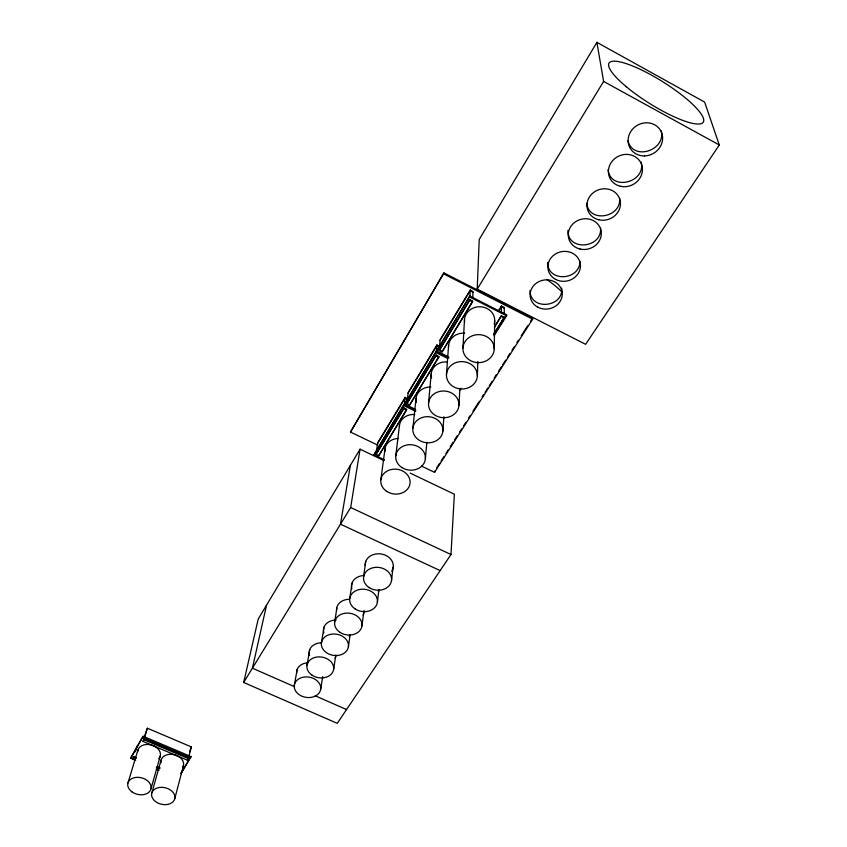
<?xml version="1.0" encoding="UTF-8"?>
<svg xmlns="http://www.w3.org/2000/svg" width="847" height="847" viewBox="0 0 847 847"><rect width="100%" height="100%" fill="white"/><g stroke="black" fill="none" stroke-linecap="round" stroke-linejoin="round"><path stroke-width="1.27" d="M494.055 335.783L506.612 315.793L506.622 314.724L469.841 296.058L437.052 350.044L436.957 351.134L448.624 356.936M493.886 334.427L504.24 317.233L501.35 315.772L494.468 326.762M504.261 313.348L504.283 307.461L501.435 306.011L497.962 311.59M494.457 327.482L501.35 315.772M501.371 313.189L501.435 306.011M494.225 348.879A15.659 14.007 0 0 0 470.985 336.375A15.659 14.007 0 0 0 470.487 360.631A15.659 14.007 0 0 0 494.225 348.879L494.701 320.664M477.348 375.909A15.458 13.7 1.8 0 0 454.68 363.13A15.458 13.7 1.8 0 0 453.674 386.835A15.458 13.7 1.8 0 0 477.348 375.909L477.877 361.5M477.21 289.134L479.233 239.479L596.891 42.35L704.64 102.106L719.294 144.985L585.616 344.327L477.21 289.134L603.615 81.439L596.891 42.35M472.541 301.892L472.573 301.183L469.778 299.594L439.212 350.489L442.049 351.897L472.541 301.892L469.746 300.304L469.778 299.594M472.753 297.361L473.018 291.569L470.254 289.992L440.112 339.732L439.466 347.429M436.957 351.134L469.841 296.058M469.905 297.043L470.254 289.992M458.958 405.342A15.257 13.361 3.4 0 0 436.893 392.32A15.257 13.361 3.4 0 0 435.358 415.401A15.257 13.361 3.4 0 0 458.958 405.342L459.91 388.36M383.935 460.588L360.06 449.185L258.208 619.062L243.682 682.46L337.254 723.349L450.985 554.52L454.352 494.214L410.192 473.124M462.917 348.17L464.495 319.658M446.464 374.469L448.592 345.385M442.886 431.049A15.077 13.054 4.7 0 0 421.372 417.815A15.077 13.054 4.7 0 0 419.35 440.345A15.077 13.054 4.7 0 0 442.886 431.049L443.923 416.724M421.52 466.125L434.543 472.361L434.638 471.112M442.049 351.897L472.573 301.183M438.757 357.286L438.82 356.555L436.067 355.02L406.899 403.617L409.673 404.961L438.757 357.286L436.004 355.761L436.067 355.02M377.709 445.12L350.478 432.065L443.934 272.914L532.615 318.048L532.657 319.171L434.543 472.361M415.39 409.355L404.739 404.167L436.141 351.547L448.942 357.91M436.269 352.691L436.946 344.973L439.657 346.476L439.604 347.196L436.883 345.682L408.106 393.177M425.385 458.746L426.856 442.219M428.529 403.172L431.208 373.823M412.87 428.222L416.036 398.365M391.547 580.343L392.997 567.268M409.673 404.961L438.82 356.555M407.259 400.43L408.19 392.436L436.946 344.973M406.528 410.117L406.624 409.345L403.924 407.883L376.047 454.32L378.768 455.633L406.528 410.117L403.828 408.646L403.924 407.883M404.21 405.459L405.162 397.423L407.831 398.884L407.746 399.636L405.078 398.175L377.582 443.532M404.739 404.167L436.141 351.547M384.443 459.783L373.993 454.797L404.008 404.464L415.813 410.213M377.381 602.259L378.927 589.544M395.761 455.919L399.488 425.194M361.944 625.901L363.998 610.486M380.843 479.815L384.972 448.952M363.575 577.008L365.735 561.36M378.768 455.633L406.624 409.345M348.392 646.854A13.637 10.693 8.7 0 0 329.61 634.572A13.637 10.693 8.7 0 0 326.751 652.889A13.637 10.693 8.7 0 0 348.392 646.854L350.097 634.922M376.333 452.287L377.698 442.769L405.162 397.423M373.993 454.797L404.008 404.464M349.779 598.384L352.034 583.191M333.612 669.479L335.814 655.102M334.66 622.058L336.894 607.977M243.682 682.46L350.679 507.512L360.06 449.185M320.632 689.532A13.34 10.249 9.4 0 0 302.495 677.356A13.34 10.249 9.4 0 0 299.34 694.815A13.34 10.249 9.4 0 0 320.632 689.532L322.728 676.594M321.468 642.513L324.073 627.024M350.393 465.31L340.473 524.198L440.154 570.603M350.478 432.065L443.934 272.914M307.006 665.181L309.769 649.543M579.994 261.49C579.634 280.632 547.543 282.517 547.681 262.506M294.333 685.043L297.181 669.606M266.551 605.139L252.406 668.188L294.65 686.748M181.078 773.65L191.02 756.562L143.111 736.276L131.2 756.964L130.809 758.224L135.689 760.267M188.33 758.563L188.553 757.716L144.149 738.923L142.942 741.411L187.356 760.183L188.33 758.563L143.895 739.77L142.942 741.411M188.87 756.509L191.358 746.916L147.367 728.229L144.276 737.006M187.356 760.183L188.553 757.716M189.442 752.125L191.358 746.916M174.726 798.859A11.826 8.459 13.1 0 0 159.416 787.466A11.826 8.459 13.1 0 0 155.626 801.633A11.826 8.459 13.1 0 0 174.726 798.859L183.428 765.688M151.835 792.972L161.142 759.907M150.872 789.171L160.231 756.149M143.895 739.77L144.149 738.923M144.509 737.737L147.367 728.229M127.939 783.02L137.976 749.902M130.809 758.224L143.111 736.276M134.959 760.13L132.577 759.124L132.831 758.287L133.868 756.742L136.251 757.737M134.652 752.305L137.14 745.985L135.689 750.76M132.577 759.124L133.868 756.742M440.059 340.452L470.223 290.68L472.986 292.247M180.729 773.502L191.02 756.562M376.047 454.32L403.828 408.646M406.899 403.617L436.004 355.761M439.212 350.489L469.746 300.304M498.65 311.167L501.435 306.709L504.283 308.16M493.896 333.707L504.24 317.233M494.076 334.703L498.957 326.931M500.344 324.708L503.139 320.272M504.526 318.048L506.622 314.724M459.677 390.499L461.064 388.286M436.766 467.777L439.604 463.341M441.033 461.128L443.87 456.692M445.998 453.367L448.127 450.032M450.255 446.708L453.103 442.272M454.521 440.048L457.359 435.612M459.487 432.288L461.615 428.963M463.743 425.639L465.882 422.304M468.719 417.867L470.138 415.655M472.975 411.219L479.37 401.234M482.208 396.798L483.626 394.575M485.045 392.362L487.893 387.926M489.312 385.703L492.149 381.266M494.277 377.942L496.406 374.618M498.534 371.282L501.382 366.846M502.8 364.634L505.638 360.197M507.766 356.862L509.894 353.538M512.033 350.213L514.161 346.889M516.998 342.453L518.417 340.229M521.254 335.793L527.649 325.809M530.487 321.373L531.905 319.16M156.451 769.15L158.834 770.145M157.68 766.736L160.062 767.742M133.604 757.578L135.986 758.584M156.25 767.086L159.818 768.589M156.399 768.96L158.834 769.987M142.73 737.536L190.691 757.832M315.158 695.768L346.539 709.564M350.679 507.512L450.985 554.52M403.871 405.607L415.686 411.367M439.275 349.747L441.16 350.69M436.046 352.648L447.703 358.44M469.789 297.106L506.612 315.793M501.35 316.492L504.23 317.953M443.839 273.994L532.657 319.171M603.615 81.439L719.294 144.985M627.998 140.867C633.175 161.375 665.911 150.353 661.285 130.914M561.73 288.096C563.594 307.705 529.936 310.881 530.021 290.468M567.913 230.458C567.606 251.845 602.503 248.245 600.544 227.854M586.759 203.333C588.993 223.492 621.571 217.52 619.581 198.314M608.051 169.644C610.56 191.666 646.134 182.656 641.211 162.105M350.118 634.784A13.679 10.81 8.7 0 1 349.25 636.499M323.84 632.836A13.679 10.81 8.7 0 1 336.164 620.078M335.804 656.361A13.531 10.566 9.1 0 1 335.137 658.098M309.547 655.292A13.531 10.566 9.1 0 1 321.638 642.831M364.051 611.439A13.827 11.032 8.3 0 1 363.067 615.155M336.545 610.369A13.827 11.032 8.3 0 1 349.451 599.274M296.641 673.153A13.393 10.355 9.5 0 1 307.757 662.788M379.022 589.872A13.986 11.286 7.7 0 1 378.313 591.725M351.844 588.845A13.986 11.286 7.7 0 1 363.416 575.547M365.142 565.394A14.134 11.53 7.1 0 1 382.188 554.171A14.134 11.53 7.1 0 1 391.727 571.185M546.791 279.415A51.265 18.539 32.2 0 1 561.942 291.971M416.322 402.367A14.579 12.79 4.5 0 1 430.827 387.037M431.589 377.9A14.738 13.065 3.1 0 1 447.449 361.987M384.962 451.515A14.24 12.218 6.6 0 1 398.471 438.471M399.392 426.496A14.388 12.483 5.7 0 1 414.734 414.532M448.561 347.132A14.939 13.393 1.3 0 1 464.738 333.178M464.58 322.156A15.119 13.679 -0.7 0 1 480.577 306.783A15.119 13.679 -0.7 0 1 494.225 323.85M160.994 762.766A11.509 8.385 13.2 0 1 174.09 754.688A11.509 8.385 13.2 0 1 182.486 767.689M137.68 751.638A11.562 8.428 14 0 1 152.28 745.265A11.562 8.428 14 0 1 158.791 758.668M339.975 632.349A13.774 10.926 8.2 0 0 361.902 626.187A13.774 10.926 8.2 0 0 342.993 613.673A13.774 10.926 8.2 0 0 339.975 632.349M312.003 675.144A13.478 10.45 9.1 0 0 333.57 669.744A13.478 10.45 9.1 0 0 315.317 657.346A13.478 10.45 9.1 0 0 312.003 675.144M369.207 587.627A14.081 11.424 7.2 0 0 391.505 580.64A14.081 11.424 7.2 0 0 371.928 568.03A14.081 11.424 7.2 0 0 369.207 587.627M355.094 608.898A13.933 11.18 7.7 0 0 377.339 602.545A13.933 11.18 7.7 0 0 358.27 589.787A13.933 11.18 7.7 0 0 355.094 608.898M537.909 307.239A16.104 14.611 -8.3 0 0 562.249 294.311A16.104 14.611 -8.3 0 0 538.374 281.882A16.104 14.611 -8.3 0 0 537.909 307.239M580.026 249.029A16.633 15.267 -15.9 0 0 600.872 229.908A16.633 15.267 -15.9 0 0 573.44 223.407A16.633 15.267 -15.9 0 0 580.026 249.029M555.696 279.425A16.347 14.918 -11.6 0 0 580.449 266.159A16.347 14.918 -11.6 0 0 556.341 253.475A16.347 14.918 -11.6 0 0 555.696 279.425M598.776 219.786A16.919 15.574 -20.2 0 0 620.046 200.188A16.919 15.574 -20.2 0 0 592.297 193.571A16.919 15.574 -20.2 0 0 598.776 219.786M620.29 186.245A17.258 15.913 -25.4 0 0 642.037 166.086A17.258 15.913 -25.4 0 0 613.927 159.331A17.258 15.913 -25.4 0 0 620.29 186.245M626.314 86.743A55.606 12.684 32.1 0 0 703.222 122.243A55.606 12.684 32.1 0 0 639.019 68.776A55.606 12.684 32.1 0 0 626.314 86.743M644.493 155.922A17.607 16.209 -30.1 0 0 660.734 130.777A17.607 16.209 -30.1 0 0 630.877 131.37A17.607 16.209 -30.1 0 0 644.493 155.922M401.902 467.565A14.875 12.737 5.8 0 0 425.353 459.085A14.875 12.737 5.8 0 0 404.432 445.649A14.875 12.737 5.8 0 0 401.902 467.565M386.656 491.334A14.717 12.461 6.7 0 0 410.022 483.573A14.717 12.461 6.7 0 0 389.641 469.969A14.717 12.461 6.7 0 0 386.656 491.334M131.836 791.754A11.879 8.512 13.9 0 0 150.935 788.959A11.879 8.512 13.9 0 0 135.478 777.472A11.879 8.512 13.9 0 0 131.836 791.754"/></g></svg>
